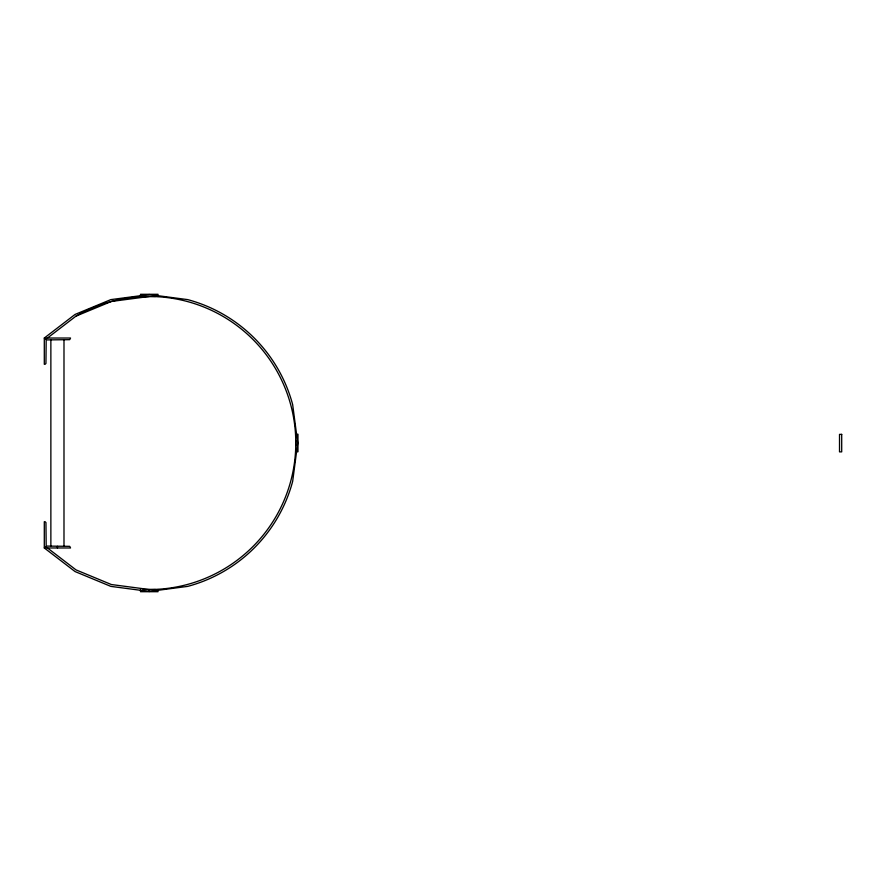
<?xml version="1.0" encoding="UTF-8"?>
<svg xmlns="http://www.w3.org/2000/svg" width="886" height="886" viewBox="0 0 886 886"><rect width="100%" height="100%" fill="white"/><g stroke="black" fill="none" stroke-linecap="round" stroke-linejoin="round"><path stroke-width="1.33" d="M57.424 547.969L57.424 546.33M44.3 338.031L70.548 338.031L69.717 339.67L46.183 339.914L45.939 363.448L45.12 364.268L44.3 364.268L44.3 338.031L75.044 314.441L110.85 299.612L149.269 294.551L187.688 299.612A148.449 148.449 0 0 1 292.657 404.581L297.718 443L292.657 481.419A148.449 148.449 0 0 1 187.688 586.388L149.269 591.449L110.85 586.388L75.044 571.559L44.3 547.969L44.3 521.732L45.12 521.732L45.939 522.552L46.183 546.086L69.717 546.33L70.548 547.969L44.3 547.969M45.662 339.393L46.482 338.762M47.445 338.031L76.008 316.114L111.348 301.473L149.269 296.478M143.023 296.478L155.515 296.478M296.566 434.251L297.973 434.251L297.973 451.749L296.566 451.749M143.023 589.522L155.515 589.522M76.008 316.114A146.522 146.522 0 0 1 290.796 405.079A146.522 146.522 0 0 1 149.269 589.522L111.348 584.527L76.008 569.886L47.445 547.969M45.662 546.607L46.482 547.238M295.791 440.497L295.791 445.503M158.018 296.478L158.018 294.296L140.52 294.296L140.52 296.478M158.018 589.522L158.018 591.704L140.52 591.704L140.52 589.522M149.269 589.522L149.269 591.449M63.991 339.67L63.991 546.33M50.867 339.67L50.867 546.33M841.7 434.373L839.518 434.373L839.518 451.871L841.7 451.871L841.7 434.373"/></g></svg>
